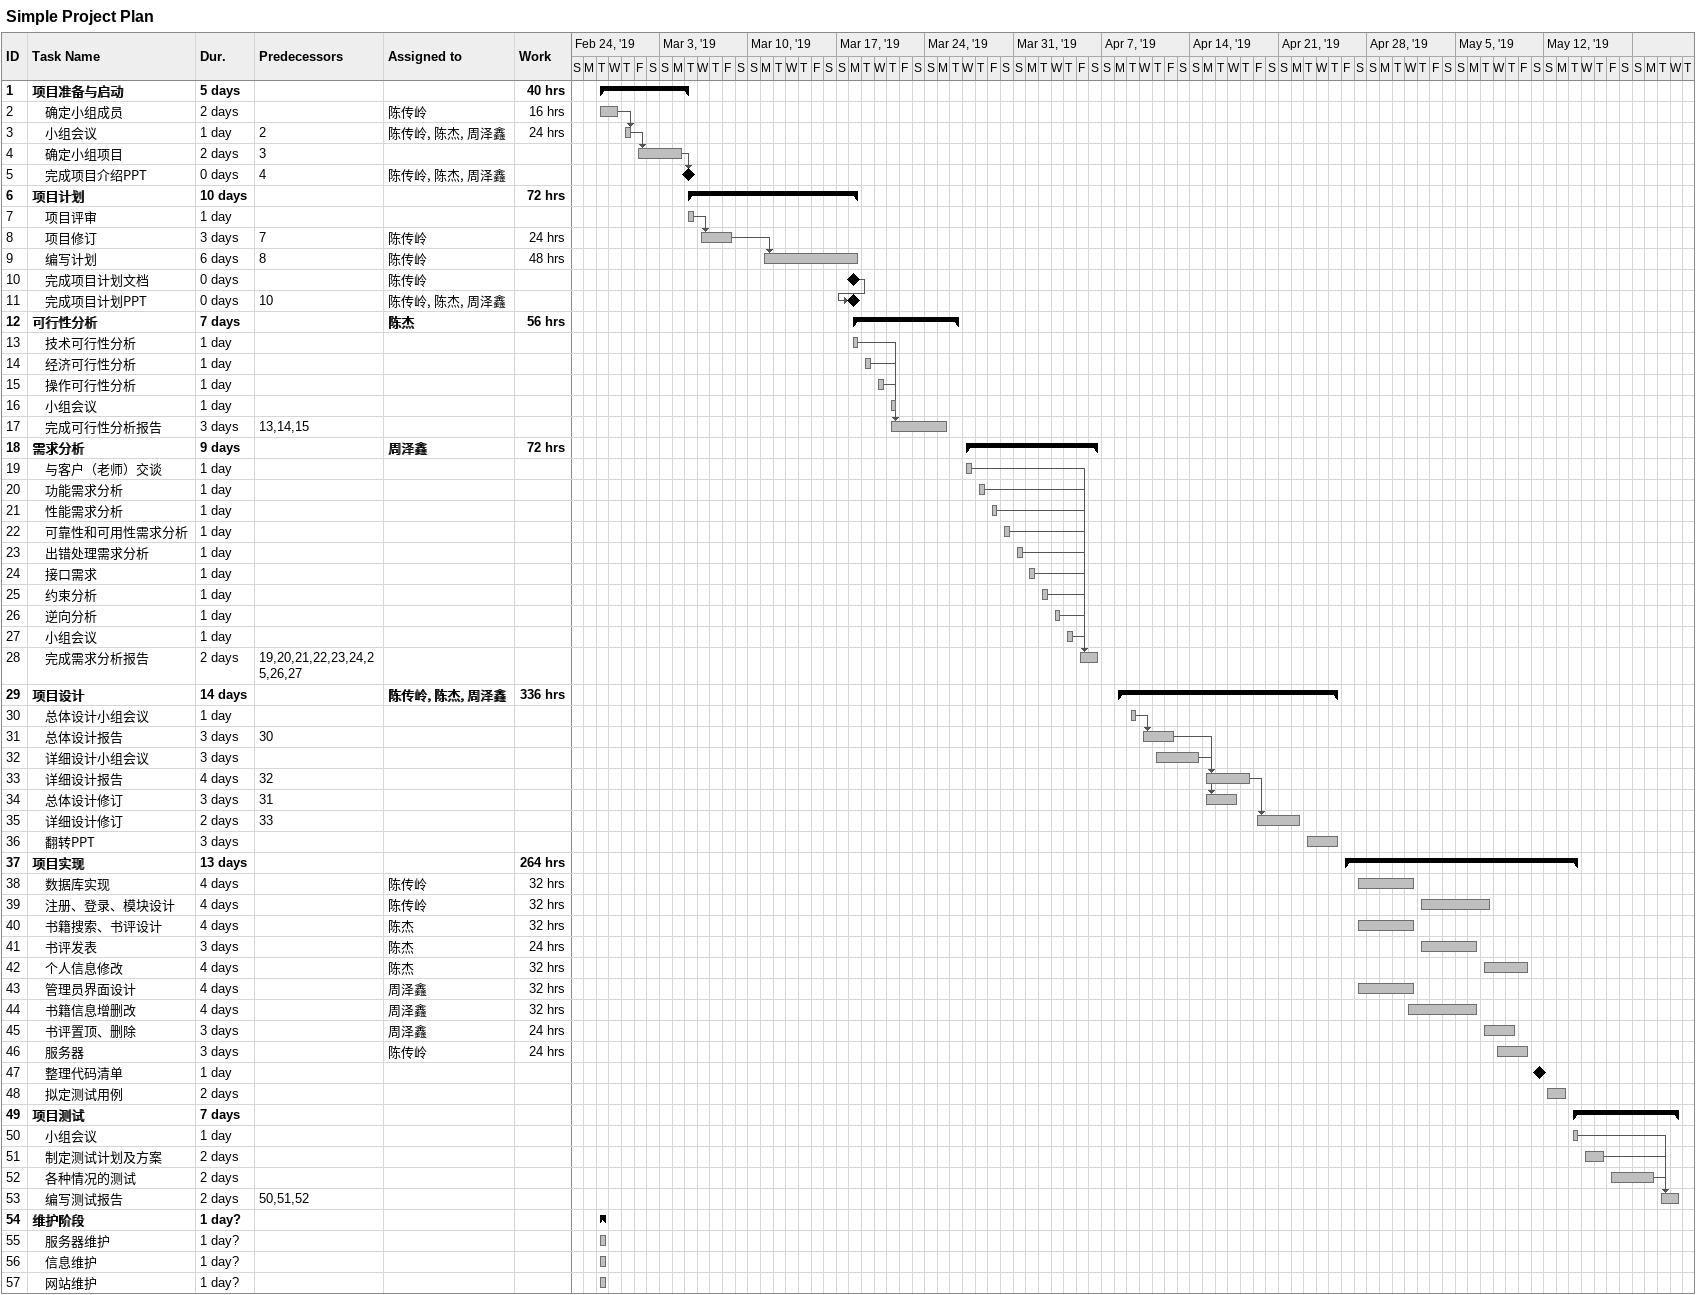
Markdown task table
Simple Project Plan

| ID | Level | Task | Duration | Start | Finish | Predecessors | Resources | Work (h) |
|---|---|---|---|---|---|---|---|---|
| 1 | 1 | **项目准备与启动** | 5d | 2019-02-26 | 2019-03-05 |  |  | 40 |
| 2 | 2 | 确定小组成员 | 2d | 2019-02-26 | 2019-02-27 |  | 陈传岭 | 16 |
| 3 | 2 | 小组会议 | 1d | 2019-02-28 | 2019-02-28 | 2 | 陈传岭, 陈杰, 周泽鑫 | 24 |
| 4 | 2 | 确定小组项目 | 2d | 2019-03-01 | 2019-03-04 | 3 |  |  |
| 5 | 2 | 完成项目介绍PPT | 0d | 2019-03-05 | 2019-03-05 | 4 | 陈传岭, 陈杰, 周泽鑫 |  |
| 6 | 1 | **项目计划** | 10d | 2019-03-05 | 2019-03-18 |  |  | 72 |
| 7 | 2 | 项目评审 | 1d | 2019-03-05 | 2019-03-05 |  |  |  |
| 8 | 2 | 项目修订 | 3d | 2019-03-06 | 2019-03-08 | 7 | 陈传岭 | 24 |
| 9 | 2 | 编写计划 | 6d | 2019-03-11 | 2019-03-18 | 8 | 陈传岭 | 48 |
| 10 | 2 | 完成项目计划文档 | 0d | 2019-03-18 | 2019-03-18 |  | 陈传岭 |  |
| 11 | 2 | 完成项目计划PPT | 0d | 2019-03-18 | 2019-03-18 | 10 | 陈传岭, 陈杰, 周泽鑫 |  |
| 12 | 1 | **可行性分析** | 7d | 2019-03-18 | 2019-03-26 |  | 陈杰 | 56 |
| 13 | 2 | 技术可行性分析 | 1d | 2019-03-18 | 2019-03-18 |  |  |  |
| 14 | 2 | 经济可行性分析 | 1d | 2019-03-19 | 2019-03-19 |  |  |  |
| 15 | 2 | 操作可行性分析 | 1d | 2019-03-20 | 2019-03-20 |  |  |  |
| 16 | 2 | 小组会议 | 1d | 2019-03-21 | 2019-03-21 |  |  |  |
| 17 | 2 | 完成可行性分析报告 | 3d | 2019-03-21 | 2019-03-25 | 13, 14, 15 |  |  |
| 18 | 1 | **需求分析** | 9d | 2019-03-27 | 2019-04-06 |  | 周泽鑫 | 72 |
| 19 | 2 | 与客户（老师）交谈 | 1d | 2019-03-27 | 2019-03-27 |  |  |  |
| 20 | 2 | 功能需求分析 | 1d | 2019-03-28 | 2019-03-28 |  |  |  |
| 21 | 2 | 性能需求分析 | 1d | 2019-03-29 | 2019-03-29 |  |  |  |
| 22 | 2 | 可靠性和可用性需求分析 | 1d | 2019-03-30 | 2019-03-30 |  |  |  |
| 23 | 2 | 出错处理需求分析 | 1d | 2019-03-31 | 2019-03-31 |  |  |  |
| 24 | 2 | 接口需求 | 1d | 2019-04-01 | 2019-04-01 |  |  |  |
| 25 | 2 | 约束分析 | 1d | 2019-04-02 | 2019-04-02 |  |  |  |
| 26 | 2 | 逆向分析 | 1d | 2019-04-03 | 2019-04-03 |  |  |  |
| 27 | 2 | 小组会议 | 1d | 2019-04-04 | 2019-04-04 |  |  |  |
| 28 | 2 | 完成需求分析报告 | 2d | 2019-04-05 | 2019-04-06 | 19, 20, 21, 22, 23, 24, 25, 26, 27 |  |  |
| 29 | 1 | **项目设计** | 14d | 2019-04-08 | 2019-04-25 |  | 陈传岭, 陈杰, 周泽鑫 | 336 |
| 30 | 2 | 总体设计小组会议 | 1d | 2019-04-09 | 2019-04-09 |  |  |  |
| 31 | 2 | 总体设计报告 | 3d | 2019-04-10 | 2019-04-12 | 30 |  |  |
| 32 | 2 | 详细设计小组会议 | 3d | 2019-04-11 | 2019-04-14 |  |  |  |
| 33 | 2 | 详细设计报告 | 4d | 2019-04-15 | 2019-04-18 | 32 |  |  |
| 34 | 2 | 总体设计修订 | 3d | 2019-04-15 | 2019-04-17 | 31 |  |  |
| 35 | 2 | 详细设计修订 | 2d | 2019-04-19 | 2019-04-22 | 33 |  |  |
| 36 | 2 | 翻转PPT | 3d | 2019-04-23 | 2019-04-25 |  |  |  |
| 37 | 1 | **项目实现** | 13d | 2019-04-26 | 2019-05-14 |  |  | 264 |
| 38 | 2 | 数据库实现 | 4d | 2019-04-27 | 2019-05-01 |  | 陈传岭 | 32 |
| 39 | 2 | 注册、登录、模块设计 | 4d | 2019-05-02 | 2019-05-07 |  | 陈传岭 | 32 |
| 40 | 2 | 书籍搜索、书评设计 | 4d | 2019-04-27 | 2019-05-01 |  | 陈杰 | 32 |
| 41 | 2 | 书评发表 | 3d | 2019-05-02 | 2019-05-06 |  | 陈杰 | 24 |
| 42 | 2 | 个人信息修改 | 4d | 2019-05-07 | 2019-05-10 |  | 陈杰 | 32 |
| 43 | 2 | 管理员界面设计 | 4d | 2019-04-27 | 2019-05-01 |  | 周泽鑫 | 32 |
| 44 | 2 | 书籍信息增删改 | 4d | 2019-05-01 | 2019-05-06 |  | 周泽鑫 | 32 |
| 45 | 2 | 书评置顶、删除 | 3d | 2019-05-07 | 2019-05-09 |  | 周泽鑫 | 24 |
| 46 | 2 | 服务器 | 3d | 2019-05-08 | 2019-05-10 |  | 陈传岭 | 24 |
| 47 | 2 | 整理代码清单 | 1d | 2019-05-11 | 2019-05-11 |  |  |  |
| 48 | 2 | 拟定测试用例 | 2d | 2019-05-12 | 2019-05-13 |  |  |  |
| 49 | 1 | **项目测试** | 7d | 2019-05-14 | 2019-05-22 |  |  |  |
| 50 | 2 | 小组会议 | 1d | 2019-05-14 | 2019-05-14 |  |  |  |
| 51 | 2 | 制定测试计划及方案 | 2d | 2019-05-15 | 2019-05-16 |  |  |  |
| 52 | 2 | 各种情况的测试 | 2d | 2019-05-17 | 2019-05-20 |  |  |  |
| 53 | 2 | 编写测试报告 | 2d | 2019-05-21 | 2019-05-22 | 50, 51, 52 |  |  |
| 54 | 1 | **维护阶段** | 1d? | 2019-02-26 | 2019-02-26 |  |  |  |
| 55 | 2 | 服务器维护 | 1d? | 2019-02-26 | 2019-02-26 |  |  |  |
| 56 | 2 | 信息维护 | 1d? | 2019-02-26 | 2019-02-26 |  |  |  |
| 57 | 2 | 网站维护 | 1d? | 2019-02-26 | 2019-02-26 |  |  |  |
